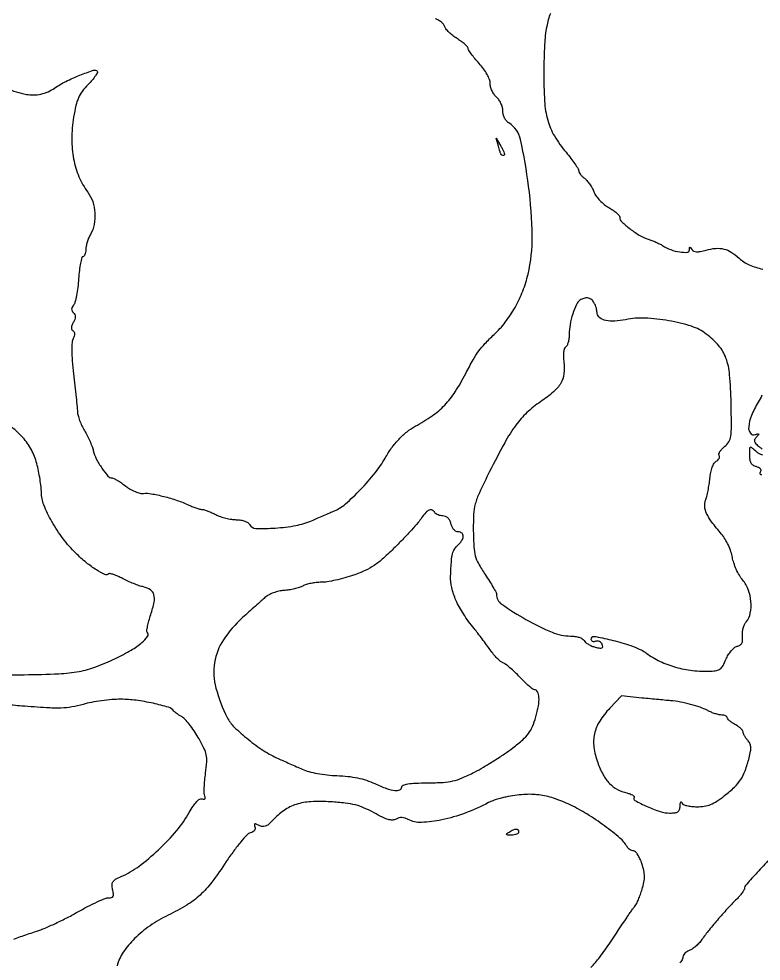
# Model space of a CAD drawing. Extents: x 0 to 1938, y 0 to 2000.
# Drawn here: x 1064.9 to 1299.7, y 871.1 to 1169.2 of the extents above; entities that cross this region are included whole.
import ezdxf

# ---------------------------------------------------------------- set-up
doc = ezdxf.new("R2010")
doc.units = 0

msp = doc.modelspace()

# ---------------------------------------------------------------- linework, layer by layer
for points in [[(1060.977861, 1147.251294, 0.05535), (1067.245822, 1145.345963, 0.103392), (1071.822869, 1145.444551, 0.092423), (1076.183276, 1147.349628, -0.033959), (1079.748637, 1149.430683, -0.021112), (1084.176264, 1151.39854, -0.01269), (1088.43893, 1152.957594, -0.285026), (1089.662268, 1152.671066, -0.333011), (1089.723641, 1152.243228, -0.02476), (1089.068221, 1151.174103, -0.026537), (1088.072534, 1149.871183, -0.016315), (1086.772603, 1148.4424, 0.031691), (1084.917805, 1146.273433, 0.056499), (1083.729659, 1144.251342, 0.048039), (1082.910126, 1141.797707, 0.0171), (1082.203492, 1138.165707, 0.037168), (1081.621552, 1131.225918, 0.048897), (1082.18194, 1124.900195, 0.053403), (1083.878497, 1119.272059, 0.061226), (1086.676384, 1114.405609, -0.081645), (1088.237643, 1111.41515, -0.064305), (1088.927889, 1107.822098, -0.064251), (1088.682852, 1104.168409, -0.081183), (1087.5, 1101, 0.031787), (1086.95011, 1099.878189, 0.023286), (1086.480268, 1098.573437, 0.023687), (1086.150462, 1097.290998, 0.047186), (1086.035435, 1096.25, -0.0366), (1085.958617, 1095.388333, -0.054763), (1085.75613, 1094.660938, -0.071246), (1085.468711, 1094.162616, -0.230291), (1085.134367, 1094, 0.343753), (1084.77122, 1093.716878, 0.013342), (1084.376197, 1091.94804, 0.018837), (1084.022925, 1089.692565, 0.011568), (1083.768932, 1087.014604, -0.013302), (1083.496246, 1084.241865, -0.016625), (1083.089658, 1081.688014, -0.014924), (1082.61932, 1079.594305, -0.110927), (1082.158358, 1078.69081, 0.053297), (1081.709588, 1078.015064, 0.116098), (1081.557393, 1077.41546, 0.128467), (1081.694416, 1076.850941, 0.073066), (1082.116434, 1076.283566, -0.09184), (1082.535998, 1075.673218, -0.107301), (1082.679084, 1074.986009, -0.083814), (1082.5343, 1074.170666, -0.037122), (1082.089936, 1073.168048, 0.034786), (1081.67094, 1072.234449, 0.079822), (1081.523543, 1071.480253, 0.117526), (1081.640223, 1070.905484, 0.146781), (1082, 1070.5, -0.132802), (1082.362343, 1070.113511, -0.117853), (1082.501433, 1069.5788, -0.086128), (1082.397264, 1068.898634, -0.041923), (1082.047878, 1068.089461, 0.107108), (1081.685043, 1066.818072, 0.019094), (1081.619402, 1064.333046, 0.017265), (1081.771779, 1061.044528, 0.008634), (1082.179643, 1056.90015, -0.00161), (1082.605601, 1053.117864, -0.001885), (1082.984613, 1049.526919, -0.001661), (1083.283465, 1046.48922, -0.011558), (1083.390318, 1045, 0.055153), (1083.582838, 1043.79716, 0.021998), (1084.097528, 1042.20625, 0.02145), (1084.808561, 1040.523434, 0.025266), (1085.627391, 1039, -0.018537), (1086.486781, 1037.451429, -0.013957), (1087.319202, 1035.690844, -0.014161), (1088.009492, 1033.989442, -0.031346), (1088.415772, 1032.649683, 0.060253), (1089.369272, 1030.054684, 0.032093), (1091.120685, 1027.110553, 0.027042), (1093.054124, 1024.592851, 0.218858), (1094.343668, 1024, -0.119995), (1094.899661, 1023.864618, -0.014299), (1096.01621, 1023.245493, -0.016399), (1097.318432, 1022.415061, -0.012782), (1098.67874, 1021.431466, 0.032518), (1100.131663, 1020.46581, 0.031598), (1101.711196, 1019.68637, 0.033222), (1103.185412, 1019.183374, 0.092104), (1104.273131, 1019.097593, -0.070534), (1106.76549, 1019.008215, -0.018086), (1110.717187, 1018.154168, -0.018933), (1114.95794, 1016.903081, -0.026071), (1118.651129, 1015.441362, 0.012497), (1119.941768, 1014.889581, 0.013891), (1121.213995, 1014.4234, 0.01331), (1122.316223, 1014.08626, 0.067657), (1122.950789, 1014, -0.075489), (1123.58212, 1013.904136, -0.014813), (1124.670819, 1013.53, -0.015407), (1125.924587, 1013.012511, -0.013749), (1127.193379, 1012.4, 0.035991), (1128.622532, 1011.786817, 0.022612), (1130.366308, 1011.27, 0.022669), (1132.137891, 1010.915335, 0.038082), (1133.649991, 1010.8, -0.037954), (1135.061992, 1010.692664, -0.049498), (1136.316599, 1010.371431, -0.057723), (1137.296269, 1009.880071, -0.120676), (1137.874358, 1009.260027, 0.264026), (1139.851115, 1008.063461, 0.022555), (1146.00062, 1008.168336, 0.029383), (1152.530149, 1008.961652, 0.058624), (1157.5, 1010.481421, -0.001067), (1159.270185, 1011.254477, -0.000727), (1161.286671, 1012.126494, -0.000732), (1163.234591, 1012.96212, -0.001475), (1164.773772, 1013.614374, 0.081872), (1168.206712, 1015.772669, 0.020568), (1172.987222, 1020.369084, 0.021875), (1177.600194, 1025.626978, 0.040915), (1180.76905, 1030.312691, -0.029196), (1182.812867, 1033.492784, -0.032356), (1185.14985, 1036.299751, -0.034327), (1187.678642, 1038.623622, -0.044848), (1190.296112, 1040.357015, 0.028809), (1195.626637, 1043.646483, 0.049024), (1199.6, 1047.051149, 0.047394), (1202.921972, 1051.247323, 0.025032), (1206.253025, 1057, -0.009043), (1208.60757, 1061.383656, -0.029347), (1210.387129, 1064.162082, -0.033488), (1212.351031, 1066.516123, -0.014718), (1215.24017, 1069.369221, 0.04207), (1218.784965, 1073.274735, 0.035266), (1221.86296, 1077.947971, 0.034546), (1224.314217, 1083.116361, 0.036068), (1225.989545, 1088.5, 0.061274), (1227.28101, 1100.502125, 0.027878), (1226.160216, 1116.273534, 0.022361), (1223.602985, 1131.046656, 0.201782), (1219.902151, 1136.29318, -0.081367), (1219.15927, 1136.945558, -0.05578), (1218.546612, 1137.888162, -0.053929), (1218.138271, 1138.982463, -0.06243), (1218, 1140.085559, 0.064484), (1217.853692, 1141.215287, 0.041978), (1217.4125, 1142.456643, 0.041771), (1216.765691, 1143.616006, 0.060787), (1216, 1144.5, -0.05817), (1215.234408, 1145.374622, -0.041527), (1214.5875, 1146.504977, -0.042034), (1214.145952, 1147.704234, -0.067292), (1214, 1148.783787, 0.092873), (1213.767832, 1150.022928, 0.033378), (1213.004785, 1151.655761, 0.030781), (1211.880743, 1153.427181, 0.026941), (1210.5, 1155.13168, -0.010911), (1209.159352, 1156.682333, -0.015003), (1208.028125, 1158.136696, -0.011629), (1207.162625, 1159.380844, -0.147186), (1207, 1159.921321, 0.191191), (1206.812002, 1160.395001, 0.022881), (1205.987041, 1161.193978, 0.02464), (1204.872395, 1162.085028, 0.017885), (1203.551629, 1162.968091, -0.02786), (1202.188927, 1163.919049, -0.028128), (1200.944981, 1165.012777, -0.029304), (1199.975941, 1166.085334, -0.092466), (1199.520326, 1166.935958, 0.121983), (1199.036, 1167.725741, 0.04709), (1198.032852, 1168.543308, 0.042287), (1196.708496, 1169.275752, 0.0369)], [(1233.076658, 1170.953949, 0.050228), (1231.868545, 1166.814179, 0.033533), (1231.197658, 1161.083264, 0.010595), (1230.953666, 1152.465179, 0.016614), (1231.194886, 1143.228632, 0.052648), (1232.206445, 1137.136207, 0.066739), (1234.308889, 1132.204956, 0.040209), (1237.991154, 1127.010566, -0.01006), (1239.526736, 1125.099656, -0.013862), (1240.822401, 1123.319187, -0.010462), (1241.818206, 1121.800713, -0.140798), (1242, 1121.167924, 0.122555), (1242.123244, 1120.672665, 0.040931), (1242.528838, 1120.039328, 0.037853), (1243.111381, 1119.384555, 0.035062), (1243.800299, 1118.806704, -0.057752), (1244.578439, 1118.091578, -0.025712), (1245.434429, 1116.990433, -0.025036), (1246.230433, 1115.718844, -0.030919), (1246.835214, 1114.458601, 0.060342), (1247.560027, 1113.151023, 0.034285), (1248.720375, 1111.760001, 0.033578), (1250.109362, 1110.492009, 0.04472), (1251.534915, 1109.55113, -0.025461), (1252.86163, 1108.746979, -0.033114), (1253.982131, 1107.873714, -0.034949), (1254.783497, 1107.051735, -0.177539), (1255, 1106.461218, 0.206912), (1255.611404, 1105.047021, 0.024776), (1258.263858, 1102.789552, 0.030013), (1261.336364, 1100.707439, 0.061286), (1264, 1099.539761, -0.01965), (1265.103823, 1099.161647, -0.012515), (1266.357433, 1098.639963, -0.012572), (1267.563231, 1098.065628, -0.022735), (1268.514667, 1097.527018, 0.051614), (1271.131842, 1096.238654, 0.049057), (1274.002288, 1095.486493, 0.05972), (1276.293476, 1095.397226, 0.387553), (1277.015313, 1096.170545, -0.022123), (1277.050989, 1096.809741, -0.348547), (1277.193146, 1096.956125, -0.273297), (1277.405421, 1096.865303, -0.016748), (1277.809614, 1096.273811, 0.139228), (1278.392566, 1095.754054, 0.102526), (1279.235771, 1095.54132, 0.060413), (1280.472174, 1095.637812, 0.017711), (1282.328646, 1096.080298, -0.047067), (1285.360688, 1096.617442, -0.080102), (1287.921163, 1096.415798, -0.080206), (1290.286234, 1095.419976, -0.047304), (1292.726467, 1093.552815, 0.082728), (1295.945146, 1091.432108, 0.052865), (1300.218643, 1090.054341, 0.049425)], [(1299.994425, 1050.140748, -0.011786), (1298.75, 1047.941172, 0.037348), (1296.660474, 1043.763388, 0.074555), (1295.78313, 1040.182483, 0.17712), (1296.312701, 1038.18507, 0.336489), (1297.81113, 1037.702021, -0.01088), (1298.733072, 1038.003012, -0.358892), (1298.934027, 1037.919151, -0.30862), (1298.907626, 1037.685227, -0.009414), (1298.223951, 1036.921129, 0.070653), (1297.67981, 1036.138694, 0.196536), (1297.628331, 1035.483972, 0.129574), (1298.065888, 1034.797355, 0.024871), (1299.20901, 1033.842343, -0.034426), (1300.022478, 1033.135938, -0.056351)], [(1056.227555, 962.114776, 0.02474), (1066.5, 961.754216, 0.007528), (1077.495827, 962.078022, 0.032998), (1083.95187, 962.794113, 0.045471), (1089.217602, 964.236252, 0.024067), (1095.441744, 966.914287, 0.017127), (1100.424323, 969.563608, 0.042355), (1103.818357, 971.923702, 0.070834), (1105.580578, 973.864953, 0.359672), (1105.452163, 975.214504, -0.241943), (1105.327264, 975.60356, -0.010601), (1105.597885, 977.047037, -0.015964), (1106.023279, 978.797075, -0.010503), (1106.618726, 980.782426, 0.026718), (1107.663257, 984.72532, 0.116773), (1107.598698, 987.12024, 0.185988), (1106.510045, 988.622122, 0.09087), (1104.29282, 989.545378, -0.029185), (1102.955129, 989.918011, -0.012205), (1101.199518, 990.567707, -0.012027), (1099.349705, 991.356133, -0.015276), (1097.684264, 992.176107, 0.016448), (1096.181462, 992.911639, 0.024838), (1094.824592, 993.441988, 0.022092), (1093.721319, 993.757759, 0.26067), (1093.30748, 993.640813, -0.314866), (1092.117155, 993.429961, -0.031638), (1089.441157, 994.884967, -0.031457), (1086.230045, 997.197633, -0.021331), (1082.869305, 1000.203456, -0.038805), (1078.850752, 1004.777316, -0.032233), (1075.306324, 1010.200924, -0.032969), (1072.766106, 1015.47998, -0.095935), (1072, 1019.436061, 0.029163), (1071.899582, 1021.156245, 0.01092), (1071.5659, 1023.550801, 0.010775), (1071.088016, 1026.149717, 0.012853), (1070.522212, 1028.576032, 0.058937), (1068.825625, 1032.91744, 0.057123), (1066.14877, 1036.793456, 0.055752), (1062.596958, 1040.042333, 0.051306)], [(1300.317964, 1031.258268, -0.068168), (1299.637083, 1031.426361, -0.05327), (1298.82766, 1031.852501, -0.036147), (1298.006131, 1032.494452, 0.010988), (1296.686773, 1033.636734, 0.320058), (1296.265683, 1033.667148, 0.2533), (1296.030941, 1033.263943, 0.007765), (1296, 1031.271619, 0.037593), (1296.111017, 1029.797144, 0.095134), (1296.468041, 1028.787847, 0.118565), (1297.114615, 1028.115316, 0.078477), (1298.100616, 1027.683939, -0.051371), (1298.898211, 1027.385151, -0.104409), (1299.420964, 1026.971725, -0.152924), (1299.617553, 1026.493594, -0.161423), (1299.500264, 1026.000426, 0.104382), (1299.337473, 1025.548242, 0.279511), (1299.467773, 1025.246435, 0.159874), (1299.897232, 1025.113089, 0.038421)], [(1063.316948, 878.128006, -0.007261), (1065.335352, 878.898415, -0.007234), (1067.614517, 879.693464, -0.007968), (1069.843753, 880.395845, 0.026143), (1072.455508, 881.324332, 0.009812), (1076.013676, 882.885508, 0.009689), (1079.829349, 884.74031, 0.011611), (1083.343753, 886.637774, -0.009608), (1086.600133, 888.412807, -0.012671), (1089.63782, 889.897123, -0.010129), (1092.208499, 891.011109, -0.109628), (1093.316912, 891.201691, 0.073848), (1094.202472, 891.289937, 0.224639), (1094.657501, 891.664489, 0.139995), (1094.778652, 892.405866, 0.02486), (1094.544014, 893.807109, -0.047464), (1094.361188, 895.313658, -0.152304), (1094.63387, 896.27503, -0.121368), (1095.452405, 897.038459, -0.025287), (1097.227102, 897.91433, 0.057992), (1102.794861, 901.130007, 0.028772), (1109.055967, 906.373055, 0.028644), (1114.798645, 912.428898, 0.047691), (1118.801362, 918.201523, -0.019134), (1120.031369, 920.211168, -0.04248), (1121.148797, 921.614659, -0.060204), (1122.115889, 922.418082, -0.238659), (1122.861341, 922.496193, 0.062362), (1123.407296, 922.362826, 0.238999), (1123.725677, 922.480551, 0.225651), (1123.830383, 922.814817, 0.056585), (1123.683262, 923.383024, -0.088794), (1123.516832, 924.251758, -0.012297), (1123.53976, 926.095896, -0.013768), (1123.682209, 928.299332, -0.011273), (1123.952227, 930.644364, 0.017245), (1124.321306, 934.225512, 0.068106), (1124.171581, 936.430812, 0.06552), (1123.432316, 938.556844, 0.015204), (1121.627658, 941.892684, 0.016989), (1120.281608, 944.038337, 0.018481), (1118.828287, 946.026541, 0.018279), (1117.46563, 947.628923, 0.081004), (1116.497352, 948.392684, -0.014842), (1115.692241, 948.870804, -0.015269), (1114.924662, 949.391557, -0.01517), (1114.288164, 949.882473, -0.060485), (1113.948307, 950.23815, 0.16158), (1112.208339, 951.450546, 0.017111), (1107.357408, 952.709681, 0.022027), (1101.956597, 953.668469, 0.032497), (1097.153907, 953.989176, 0.020848), (1094.316849, 953.875677, 0.01322), (1091.026991, 953.518609, 0.013276), (1087.809664, 952.995758, 0.023819), (1085.207854, 952.372047, -0.029151), (1081.625419, 951.553527, -0.034779), (1078.177819, 951.218715, -0.021913), (1073.632642, 951.293891, -0.004743), (1065.793831, 951.842277, -0.00595), (1060.359684, 952.339412, -0.008045)], [(1245.828875, 869.092905, 0.023677), (1248.680071, 872.461268, 0.015574), (1252.045705, 877.136512, 0.003993), (1257.188708, 884.90456, -0.005988), (1257.90739, 885.980713, -0.005539), (1258.670285, 887.067942, -0.005535), (1259.370926, 888.020851, -0.018385), (1259.860997, 888.624604, 0.066014), (1260.317648, 889.311417, 0.013751), (1260.918973, 890.631517, 0.014211), (1261.535706, 892.214502, 0.012999), (1262.08142, 893.877418, 0.024344), (1262.645966, 896.16043, 0.051013), (1262.813456, 897.979751, 0.051652), (1262.608421, 899.780917, 0.025559), (1261.999071, 902.002814, 0.027267), (1261.399562, 903.533511, 0.037653), (1260.688382, 904.825827, 0.041706), (1259.972834, 905.744538, 0.209412), (1259.389631, 906, -0.092067), (1258.836963, 906.102635, -0.05551), (1258.243482, 906.410205, -0.053098), (1257.701372, 906.862333, -0.062452), (1257.29969, 907.396442, 0.087113), (1255.071044, 910.075585, 0.017771), (1250.209179, 913.908532, 0.019471), (1244.585149, 917.699702, 0.02775), (1239.296238, 920.580192, 0.030057), (1234.041364, 922.698144, 0.050299), (1229.398781, 923.74861, 0.050193), (1224.633062, 923.852069, 0.029788), (1219, 923.068846, 0.015463), (1217.513409, 922.722906, 0.012502), (1215.940625, 922.262863, 0.012694), (1214.50997, 921.7649, 0.031572), (1213.5, 921.309677, -0.032592), (1206.118734, 918.000817, -0.037175), (1198.684041, 915.847284, -0.040326), (1192.213511, 915.020955, -0.135268), (1188.083462, 915.955332, 0.046466), (1187.045548, 916.392361, 0.067101), (1186.065734, 916.562233, 0.072424), (1185.133495, 916.462166, 0.066113), (1184.23675, 916.100287, -0.124817), (1183.118678, 915.794164, -0.073433), (1181.736066, 915.971698, -0.045525), (1179.892934, 916.676627, -0.013934), (1177.250642, 918.066199, 0.025694), (1174.175665, 919.59214, 0.040069), (1171.378869, 920.547511, 0.0337), (1168.135738, 921.143349, 0.012767), (1163.54648, 921.551896, 0.02882), (1157.28729, 921.587142, 0.064725), (1152.62363, 920.732411, 0.075301), (1148.77962, 918.82382, 0.052226), (1145.112011, 915.635984, -0.025904), (1143.825675, 914.393424, -0.090202), (1142.836742, 913.805489, -0.12987), (1141.912698, 913.714487, -0.083007), (1140.884516, 914.061805, 0.01668), (1139.952788, 914.521156, 0.183797), (1139.544588, 914.546147, 0.378728), (1139.39744, 914.303062, 0.046703), (1139.579063, 913.654561, -0.126794), (1139.647444, 913.058205, -0.127846), (1139.418573, 912.505175, -0.104177), (1138.898158, 912.051955, -0.063362), (1138.13842, 911.746449, 0.14166), (1137.08282, 911.117666, 0.013644), (1135.082144, 908.858703, 0.016494), (1132.817661, 905.968277, 0.012298), (1130.507056, 902.640975, -0.016007), (1125.928193, 896.150627, -0.045057), (1122.200456, 892.038959, -0.050018), (1118.025458, 888.902307, -0.023631), (1112.096548, 885.685438, 0.038573), (1106.361681, 882.348528, 0.044313), (1101.48784, 878.3042, 0.049012), (1097.879049, 873.946197, 0.085216), (1095.953756, 869.677032, -0.002603)], [(1301.89972, 902.861606, 0.006907), (1298.021112, 898.70405, 0.002689), (1294.780266, 895.093644, 0.180622), (1294.486764, 894.334096, -0.124568), (1294.327605, 893.733898, -0.026208), (1293.746929, 892.806625, -0.025948), (1292.939693, 891.774557, -0.022047), (1291.986764, 890.771421, 0.015483), (1289.380425, 888.098893, 0.007936), (1286.272293, 884.597894, 0.007937), (1283.265171, 880.985975, 0.014908), (1280.971263, 877.959643, -0.031413), (1280.051576, 876.826016, -0.027959), (1278.962491, 875.768889, -0.029015), (1277.873112, 874.929348, -0.072941), (1276.974018, 874.491754, 0.05946), (1276.219205, 874.149127, 0.062431), (1275.579868, 873.643034, 0.069647), (1275.146438, 873.057763, 0.12524), (1275, 872.482302, -0.096269), (1274.884554, 871.888258, -0.055951), (1274.537795, 871.246951, -0.053036), (1274.028339, 870.658342, -0.060368)]]:
    msp.add_lwpolyline(points, format="xyb")
for points in [[(1218.418173, 1126.08484, -0.261852), (1217.970527, 1125.959409, -0.194867), (1217.545712, 1126.265209, -0.063189), (1217.108541, 1127.204133, -0.012305), (1216.582512, 1129), (1215.91657, 1131.5), (1217.376458, 1129.001507, -0.018533), (1217.905479, 1128.013834, -0.027917), (1218.284666, 1127.114107, -0.026713), (1218.502348, 1126.38364, -0.261104)], [(1242.413801, 1080.234687, 0.139632), (1241.259223, 1078.860098, 0.028924), (1240.125747, 1075.878866, 0.03091), (1239.2796, 1072.475676, 0.045504), (1239, 1069.409794, -0.031358), (1238.917715, 1068.099042, -0.03708), (1238.671631, 1066.882045, -0.040301), (1238.313176, 1065.912708, -0.146654), (1237.882149, 1065.427164, 0.176327), (1237.4513, 1064.881272, 0.050547), (1237.214454, 1063.812508, 0.040163), (1237.161334, 1062.369382, 0.022458), (1237.316544, 1060.618147, -0.062934), (1237.344697, 1056.915682, -0.104302), (1236.348303, 1053.96782, -0.08289), (1234.047538, 1051.231833, -0.028567), (1229.916227, 1048.097222, 0.040328), (1225.60084, 1044.660259, 0.046963), (1222.129711, 1040.732483, 0.032506), (1218.595525, 1035.156409, 0.009085), (1213.808186, 1026, 0.006476), (1210.563816, 1019.294425, 0.042624), (1209.277214, 1015.796718, 0.05509), (1208.754731, 1012.500791, 0.014933), (1208.663303, 1007.211803, 0.010675), (1208.83475, 1002.160359, 0.052363), (1209.288762, 999.345346, 0.061904), (1210.286157, 996.906336, 0.018576), (1212.383781, 993.477187, -0.006446), (1213.769229, 991.331015, -0.009224), (1214.937736, 989.390009, -0.00569), (1215.864622, 987.740974, -0.12583), (1216, 987.211551, 0.245661), (1217.655932, 984.044595, 0.023357), (1225.298085, 979.247733, 0.028719), (1233.590737, 975.176251, 0.100077), (1239.408609, 974, -0.036076), (1240.828254, 973.897436, -0.043871), (1242.125478, 973.591061, -0.04977), (1243.147188, 973.135932, -0.135696), (1243.70031, 972.579621, 0.093656), (1244.200203, 971.985578, 0.037347), (1245.076224, 971.373536, 0.035307), (1246.145632, 970.837579, 0.037227), (1247.261304, 970.468376, 0.015824), (1248.718803, 970.152357, 0.140547), (1249.366081, 970.215597, 0.326542), (1249.593954, 970.576739, 0.074649), (1249.428545, 971.325613, 0.090377), (1249.094036, 971.87531, 0.095481), (1248.592674, 972.259205, 0.099693), (1248.003473, 972.418701, 0.108432), (1247.417241, 972.329869, -0.069392), (1246.87523, 972.204191, -0.117411), (1246.416315, 972.270955, -0.152599), (1246.113898, 972.51605, -0.147775), (1246, 972.893011, -0.156539), (1246.231177, 973.613318, -0.257626), (1246.79362, 973.881821, -0.040969), (1248.150448, 973.689528, -0.001303), (1253.574967, 972.446381, -0.019278), (1256.368062, 971.684067, -0.016915), (1259.220625, 970.678805, -0.017238), (1261.734419, 969.594842, -0.047781), (1263.38702, 968.610778, 0.046617), (1267.774075, 965.984623, 0.04327), (1272.680992, 964.139064, 0.041345), (1278.047184, 963.103605, 0.035388), (1283.801027, 962.889309, 0.041781), (1285.613664, 963.102422, 0.114958), (1286.776586, 963.635, 0.101278), (1287.669016, 964.672107, 0.028235), (1288.610008, 966.609044, -0.038192), (1289.334935, 968.028679, -0.038942), (1290.263225, 969.311755, -0.041929), (1291.245802, 970.289292, -0.111266), (1292.120428, 970.741744, 0.076057), (1293.050507, 971.143333, 0.132742), (1293.617462, 971.755055, 0.107683), (1293.868834, 972.667036, 0.039752), (1293.835246, 974.007682, -0.051649), (1293.833706, 975.188156, -0.038814), (1294.065729, 976.466915, -0.039698), (1294.47893, 977.648402, -0.069345), (1295.023799, 978.528676, 0.125604), (1296.30378, 981.227711, 0.069736), (1296.500469, 984.888362, 0.066566), (1295.662025, 988.664305, 0.087237), (1293.892648, 991.715734, -0.042349), (1292.846311, 993.197428, -0.025883), (1291.860182, 995.098761, -0.025848), (1291.073105, 997.098199, -0.041216), (1290.635002, 998.88111, 0.043484), (1290.184254, 1000.680281, 0.026343), (1289.359078, 1002.716252, 0.026245), (1288.316038, 1004.670723, 0.040543), (1287.198412, 1006.223912, -0.013729), (1284.070263, 1010.113458, -0.052622), (1282.462214, 1012.7676, -0.089028), (1281.891791, 1014.89486, -0.11012), (1282.167153, 1016.922821, 0.029891), (1282.541906, 1018.158102, 0.010675), (1282.932269, 1019.959177, 0.010548), (1283.277417, 1021.957955, 0.012264), (1283.518602, 1023.87163, -0.026705), (1283.808794, 1025.738114, -0.036519), (1284.2798, 1027.372121, -0.041522), (1284.86552, 1028.627176, -0.136068), (1285.509842, 1029.265446, 0.06311), (1286.051184, 1029.66536, 0.083903), (1286.416513, 1030.15494, 0.103172), (1286.553734, 1030.654565, 0.155228), (1286.444749, 1031.089398, -0.214637), (1286.378587, 1031.592665, -0.062961), (1286.702621, 1032.322381, -0.050855), (1287.31915, 1033.141383, -0.035825), (1288.161395, 1033.929607, 0.087758), (1289.468467, 1035.434784, 0.0984), (1290.114575, 1037.239268, 0.038413), (1290.331096, 1040.289013, 0.003559), (1290.232523, 1047.853246, 0.01635), (1289.766093, 1056.671232, 0.065563), (1288.608258, 1061.935862, 0.091577), (1286.348671, 1065.791797, 0.051667), (1282.387601, 1069.517934, 0.08606), (1277.685709, 1071.96523, 0.033002), (1270.505941, 1073.739213, 0.03319), (1262.9361, 1074.574456, 0.063786), (1256.862377, 1074.063905, -0.037774), (1253.423308, 1073.594165, -0.069149), (1250.607214, 1073.813816, -0.101262), (1248.698812, 1074.660925, -0.208537), (1247.875, 1076.035184, 0.010808), (1247.678602, 1077.330676, 0.035069), (1247.470269, 1078.174041, 0.042058), (1247.168118, 1078.896026, 0.021331), (1246.67567, 1079.75, 0.108345), (1245.874459, 1080.557353, 0.115542), (1244.827087, 1080.931745, 0.103826), (1243.631664, 1080.819441, 0.073663)], [(1192.296685, 1011.346203, -0.029515), (1191.202991, 1009.91985, -0.005974), (1189.085866, 1007.530734, -0.006283), (1186.551885, 1004.808657, -0.005845), (1183.889242, 1002.08398, -0.013439), (1180.193391, 998.582881, -0.034671), (1177.296007, 996.324195, -0.040491), (1174.39189, 994.692496, -0.025097), (1170.757971, 993.237776, -0.015162), (1167.991279, 992.38111, -0.013522), (1165.070545, 991.657347, -0.013701), (1162.409736, 991.149853, -0.040288), (1160.552987, 991, 0.027833), (1158.982197, 990.912493, 0.022331), (1157.309204, 990.64944, 0.022863), (1155.780956, 990.26518, 0.052046), (1154.684259, 989.806604, -0.046978), (1153.583262, 989.333095, -0.020026), (1152.036796, 988.90139, -0.019605), (1150.338993, 988.569629, -0.024348), (1148.738878, 988.400859, 0.041771), (1147.115421, 988.172256, 0.033168), (1145.417862, 987.666239, 0.034095), (1143.877227, 986.970505, 0.060427), (1142.738878, 986.169721, -0.000615), (1141.560548, 985.109846, -0.000177), (1139.735342, 983.473344, -0.000178), (1137.676008, 981.629555, -0.00019), (1135.658031, 979.825465, 0.064795), (1129.599027, 972.808536, 0.108067), (1126.806207, 965.555605, 0.102762), (1127.227889, 957.537277, 0.054494), (1130.806201, 948.207274, 0.081242), (1133.042817, 945.185857, 0.023414), (1137.408962, 941.320667, 0.024287), (1142.403807, 937.684752, 0.041802), (1146.923433, 935.23261, -0.000679), (1148.580384, 934.502751, -0.000364), (1150.624384, 933.597311, -0.000362), (1152.708476, 932.67049, -0.000567), (1154.5, 931.869788, 0.040499), (1156.57746, 931.13378, 0.019429), (1159.339396, 930.514191, 0.018436), (1162.418441, 930.064711, 0.018841), (1165.5, 929.847377, -0.018776), (1168.928576, 929.606015, -0.024966), (1172.014067, 929.115198, -0.026837), (1174.843123, 928.358567, -0.029016), (1177.5, 927.31885, 0.0182), (1181.233904, 925.763762, 0.058352), (1183.846574, 925.119792, 0.130354), (1185.383929, 925.327283, 0.303155), (1186, 926.25, -0.316767), (1186.415875, 926.84057, -0.046937), (1187.909704, 927.221882, -0.029395), (1190.371787, 927.462309, -0.008173), (1194.25, 927.548521, 0.01269), (1199.073773, 927.699358, 0.042305), (1202.208612, 928.144953, 0.045635), (1205.098358, 929.092854, 0.016599), (1209, 930.936175, 0.014001), (1211.900719, 932.530493, 0.008388), (1215.259266, 934.577332, 0.008395), (1218.535863, 936.728261, 0.01444), (1221.180482, 938.642608, 0.016545), (1224.302349, 941.211477, 0.052758), (1226.127671, 943.195488, 0.061018), (1227.354095, 945.355173, 0.027924), (1228.432848, 948.417, 0.025918), (1229.256191, 951.916271, 0.058136), (1229.428095, 954.636043, 0.099618), (1228.982551, 956.369354, 0.287721), (1227.977343, 957, -0.170564), (1227.497922, 957.168444, -0.010008), (1226.293578, 958.174165, -0.014208), (1224.890868, 959.465799, -0.009922), (1223.380969, 960.997157, 0.012626), (1221.817412, 962.56588, 0.014686), (1220.251585, 963.974022, 0.01375), (1218.867546, 965.083106, 0.080549), (1218.046637, 965.518135, -0.094217), (1217.290679, 965.945401, -0.022161), (1216.21995, 966.93617, -0.022056), (1215.070655, 968.205656, -0.020118), (1214, 969.609909, 0.005227), (1212.856938, 971.205511, 0.00323), (1211.481594, 973.05834, 0.003239), (1210.098951, 974.871509, 0.005815), (1208.937342, 976.338931, -0.024944), (1205.531746, 980.996586, -0.040081), (1203.16849, 985.308634, -0.047539), (1201.817059, 989.303236, -0.069226), (1201.472311, 993, -0.005357), (1201.745387, 997.874994, -0.045898), (1202.089695, 1000.030416, -0.088115), (1202.753083, 1001.492653, -0.04596), (1204.036475, 1003.036475, 0.061902), (1205.189219, 1004.516407, 0.166613), (1205.460835, 1005.803912, 0.244033), (1204.867235, 1006.669739, 0.123396), (1203.549391, 1007, -0.159832), (1202.993226, 1007.182446, -0.068084), (1202.423944, 1007.734375, -0.05761), (1201.928032, 1008.543545, -0.047242), (1201.589356, 1009.5, 0.054935), (1201.198099, 1010.553289, 0.082626), (1200.621806, 1011.343188, 0.095109), (1199.889126, 1011.829492, 0.099406), (1199.039965, 1012, -0.047322), (1198.258942, 1012.074085, -0.046514), (1197.501054, 1012.29375, -0.050424), (1196.874794, 1012.616477, -0.110604), (1196.5, 1013, 0.131139), (1195.667015, 1013.786073, 0.221124), (1194.726308, 1013.842958, 0.119657), (1193.627009, 1013.069671, 0.031122)], [(1251.82968, 951.166246, 0.050014), (1248.642128, 947.060634, 0.085824), (1247.00311, 943.061967, 0.087799), (1246.82174, 938.809857, 0.054531), (1248.019333, 933.947108, 0.036571), (1249.754455, 930.098313, 0.067281), (1251.778058, 927.328752, 0.078217), (1254.229031, 925.468161, 0.069449), (1257.233769, 924.355914, -0.027165), (1258.250321, 924.074392, -0.049685), (1259.033729, 923.720991, -0.07524), (1259.4913, 923.356045, -0.337202), (1259.522383, 923.036217, 0.431366), (1259.809825, 921.95971, 0.019335), (1263.645656, 920.074972, 0.026515), (1267.827589, 918.476862, 0.078159), (1270.859531, 918, 0.028433), (1272.504597, 918.093622, 0.12471), (1273.407564, 918.435398, 0.168886), (1273.889765, 919.10205, 0.064217), (1274.078947, 920.25, -0.020908), (1274.140307, 921.046513, -0.102704), (1274.282867, 921.471875, -0.451325), (1274.465905, 921.507991, -0.134342), (1274.662281, 921.25, 0.188985), (1275.135425, 920.749282, 0.045826), (1276.225561, 920.353137, 0.038979), (1277.694486, 920.087284, 0.025287), (1279.419224, 920, 0.038483), (1281.747496, 920.179464, 0.056817), (1283.722055, 920.720348, 0.049079), (1285.722271, 921.759034, 0.02121), (1288.16886, 923.503643, 0.025425), (1291.288538, 926.199783, 0.057878), (1293.271756, 928.594746, 0.056908), (1294.672648, 931.405929, 0.023878), (1295.927319, 935.449471, 0.01946), (1296.380201, 937.531243, 0.06416), (1296.446279, 938.931702, 0.091639), (1296.153269, 940.0167, 0.072384), (1295.474469, 941.028211, -0.027633), (1294.910158, 941.725599, -0.028593), (1294.433125, 942.473303, -0.029819), (1294.098129, 943.164854, -0.098184), (1294, 943.659761, 0.166696), (1293.83742, 944.133862, 0.039441), (1293.265625, 944.760647, 0.036335), (1292.457034, 945.414209, 0.028941), (1291.5, 946, -0.024046), (1290.542722, 946.573145, -0.031775), (1289.734375, 947.189046, -0.03302), (1289.153081, 947.764828, -0.183041), (1289, 948.16898, 0.198799), (1288.868365, 948.486969, 0.08511), (1288.485938, 948.757698, 0.065282), (1287.919842, 948.94268, 0.045515), (1287.25, 949.006161, -0.055209), (1286.393244, 949.104106, -0.020745), (1285.226037, 949.421641, -0.020253), (1283.972841, 949.875693, -0.023196), (1282.81736, 950.411911, 0.035104), (1280.41554, 951.457801, 0.020668), (1277.422102, 952.381113, 0.019895), (1274.177762, 953.100049, 0.022139), (1271, 953.528491, -0.001159), (1269.629562, 953.655015, -0.000269), (1267.325, 953.874419, -0.000277), (1264.671875, 954.129931, -0.000271), (1262, 954.390208), (1255.5, 955.026958)], [(1223, 912, -0.210568), (1222.832025, 911.618823, -0.082215), (1222.339062, 911.298248, -0.062416), (1221.611405, 911.082804, -0.042523), (1220.75, 911.015313, -0.011293), (1219.555791, 911.050422, -0.220444), (1219.237851, 911.218347, -0.409657), (1219.271114, 911.479509, -0.023197), (1220, 912, -0.031558), (1221.301377, 912.729028, -0.112355), (1222.227035, 912.939692, -0.234725), (1222.775753, 912.667076, -0.163584)]]:
    msp.add_lwpolyline(points, format="xyb", close=True)

doc.saveas('drawing.dxf')
